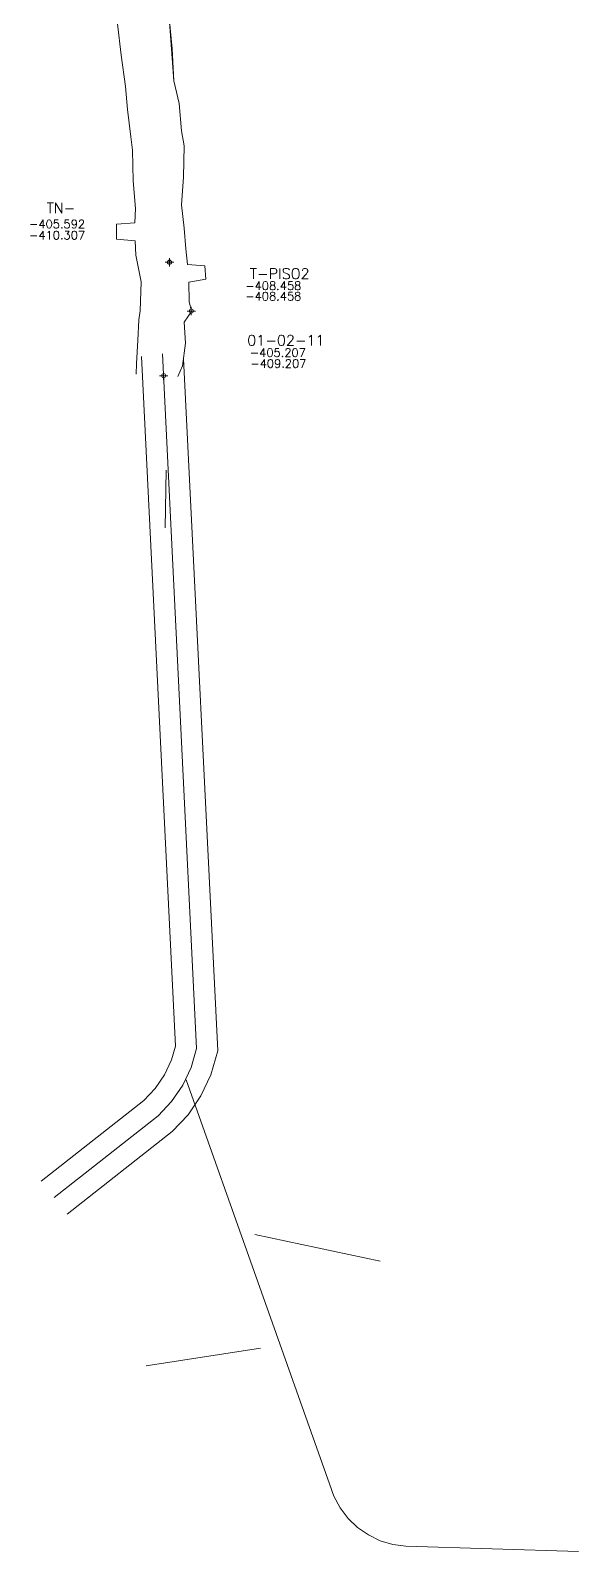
# Model space of a CAD drawing. Extents: x -47776 to 11079, y 0 to 10209.
# Drawn here: x 10721.8 to 10787.2, y 9572.2 to 9753.7 of the extents above; entities that cross this region are included whole.
import ezdxf
from ezdxf.enums import TextEntityAlignment as Align

# ---------------------------------------------------------------- set-up
doc = ezdxf.new("R2010")
doc.units = 0
doc.header["$MEASUREMENT"] = 0
doc.header["$PDMODE"] = 34
doc.header["$PDSIZE"] = 0.5
for name, color, linetype in [('CF-480-7855-EW-FIC', 226, 'Continuous'), ('CF-480-7855-EW-SCR', 226, 'Continuous'), ('PROYECTOS', 7, 'Continuous')]:
    doc.layers.add(name, color=color, linetype=linetype)
doc.styles.add('ROMAND', font='ROMAND.SHX')
doc.styles.add('ROMANS', font='ROMANS.SHX', dxfattribs={"width": 2.5})

# ---------------------------------------------------------------- blocks, each defined once
blk = doc.blocks.new('F2')
at = {"lineweight": 0}
blk.add_point((0, 0), dxfattribs=at)
at = {"lineweight": 0, "style": 'ROMAND'}
for tag, height, p in [('NOMBRE', 1.25, (0.2, 6.62)), ('CIELO', 1, (0.14, 4.62)), ('PISO', 1, (0.14, 3.25))]:
    blk.add_attdef(tag, text='', height=height, dxfattribs=at).set_placement(p, align=Align.CENTER)
at = {"lineweight": 0, "style": 'ROMANS', "flags": 1}
for tag, p in [('MINA', (-0.07, -3.26)), ('LOCALIZACION', (-0.07, -4.93)), ('ESTRUCTURA', (-0.07, -6.62)), ('NIVEL', (-0.07, -8.29)), ('OBRA', (-0.07, -10.12)), ('FECHA', (-0.07, -11.79)), ('ATRAS', (-0.07, -13.48)), ('TOPOGRAFO', (2.67, -15.3))]:
    blk.add_attdef(tag, text='', height=1.25, dxfattribs=at).set_placement(p, align=Align.CENTER)

msp = doc.modelspace()

# ---------------------------------------------------------------- linework, layer by layer
at = {"color": 2, "linetype": 'Continuous', "lineweight": 0, "elevation": -405.59, "flags": 128}
msp.add_lwpolyline([(10738.04, 9701.2), (10737.93, 9694.32)], dxfattribs=at)
at = {"layer": 'CF-480-7855-EW-SCR', "color": 5, "linetype": 'Continuous', "lineweight": 0, "flags": 128}
for points, elevation in [([(10732.09, 9728.76), (10732.1, 9730.56), (10734.31, 9730.7)], -409.99), ([(10732.09, 9728.76), (10732.1, 9730.56), (10734.31, 9730.7)], -405.41), ([(10742.78, 9723.98), (10742.64, 9725.59), (10740.56, 9725.72)], -409.77), ([(10742.78, 9723.98), (10742.64, 9725.59), (10740.56, 9725.72)], -405.27)]:
    msp.add_lwpolyline(points, dxfattribs=dict(at, elevation=elevation))
at = {"layer": 'CF-480-7855-EW-SCR', "color": 5, "linetype": 'Continuous', "lineweight": 0}
for points in [[(10734.01, 9739.39, -405.66), (10733.8, 9740.98, -405.33), (10733.42, 9744.22, -405.22), (10733.2, 9746.98, -405.63), (10732.67, 9750.71, -406.09), (10732.24, 9754.44, -406.35), (10732.05, 9757.8, -407.05), (10731.83, 9762.26, -407.51)], [(10734.01, 9739.39, -410.06), (10733.8, 9740.98, -409.13), (10733.42, 9744.22, -409.52), (10733.2, 9746.98, -409.83), (10732.67, 9750.71, -410.29), (10732.24, 9754.44, -410.85), (10732.05, 9757.8, -411.05), (10731.83, 9762.26, -411.41)], [(10740.19, 9739.88, -405.66), (10739.86, 9741.68, -405.33), (10739.58, 9744.94, -405.22), (10738.96, 9747.65, -405.63), (10738.66, 9751.43, -406.09), (10738.4, 9755.15, -406.35), (10738.11, 9758.51, -407.05), (10737.79, 9762.95, -407.51)], [(10740.19, 9739.88, -410.06), (10739.86, 9741.68, -409.13), (10739.58, 9744.94, -409.52), (10738.96, 9747.65, -409.83), (10738.73, 9751.45, -406.09), (10738.4, 9755.15, -410.85), (10738.11, 9758.51, -411.05), (10737.79, 9762.95, -411.41)], [(10734.31, 9730.7, -409.99), (10734.36, 9732.42, -410.09), (10734.1, 9735.7, -410.05), (10734.01, 9739.39, -410.06)], [(10734.31, 9730.7, -405.41), (10734.36, 9732.42, -405.59), (10734.1, 9735.7, -405.45), (10734.01, 9739.39, -405.66)], [(10740.56, 9725.72, -409.77), (10740.36, 9727.6, -409.66), (10740.17, 9730.08, -409.96), (10739.85, 9732.85, -410.09), (10740.08, 9736.17, -410.05), (10740.19, 9739.88, -410.06)], [(10740.56, 9725.72, -405.27), (10740.36, 9727.6, -405.16), (10740.17, 9730.08, -405.36), (10739.85, 9732.85, -405.59), (10740.08, 9736.17, -405.45), (10740.19, 9739.88, -405.66)], [(10734.93, 9720.19, -409.57), (10734.93, 9720.19, -409.57), (10735.05, 9723.68, -409.87), (10734.42, 9726.83, -409.66), (10734.33, 9728.57, -409.96), (10732.09, 9728.76, -409.99)], [(10734.93, 9720.19, -405.27), (10734.93, 9720.19, -405.27), (10735.05, 9723.68, -405.37), (10734.43, 9726.83, -405.16), (10734.33, 9728.57, -405.36), (10732.09, 9728.76, -405.41)], [(10741.05, 9720.11, -410.12), (10740.76, 9721.33, -410.14), (10740.74, 9723.62, -409.87), (10742.78, 9723.98, -409.77)], [(10741.05, 9720.11, -405.32), (10740.76, 9721.33, -405.54), (10740.74, 9723.62, -405.37), (10742.78, 9723.98, -405.27)], [(10734.44, 9712.65, -405.21), (10734.5, 9713.93, -405.26), (10734.64, 9716.65, -405.28), (10734.77, 9719.12, -405.16), (10734.93, 9720.19, -405.27)], [(10734.44, 9712.65, -409.51), (10734.5, 9713.93, -409.56), (10734.64, 9716.65, -409.88), (10734.77, 9719.12, -409.46), (10734.93, 9720.19, -409.57)], [(10739.43, 9712.39, -405.21), (10739.99, 9713.64, -405.26), (10740.34, 9716.36, -405.28), (10740.16, 9718.84, -405.16), (10741.05, 9720.11, -405.32)], [(10739.43, 9712.39, -409.51), (10739.99, 9713.64, -409.56), (10740.34, 9716.36, -409.88), (10740.16, 9718.84, -409.46), (10741.05, 9720.11, -410.12)]]:
    msp.add_polyline3d(points, dxfattribs=at)
at = {"layer": 'PROYECTOS', "color": 3, "linetype": 'Continuous', "lineweight": 0, "flags": 128}
for points in [[(10735.09, 9714.77), (10739.14, 9632.49), (10738.66, 9630.83), (10737.82, 9629.05), (10736.72, 9627.43), (10735.38, 9625.99), (10723.14, 9616.38)], [(10740.11, 9714.5), (10744.18, 9631.91), (10743.36, 9629.05), (10742.18, 9626.56), (10740.64, 9624.29), (10738.76, 9622.3), (10726.22, 9612.45)]]:
    msp.add_lwpolyline(points, dxfattribs=at)
at = {"layer": 'PROYECTOS', "color": 1, "linetype": 'Continuous', "lineweight": 0, "elevation": -824.7, "flags": 128}
msp.add_lwpolyline([(10737.58, 9715.06), (10741.66, 9632.2), (10741.01, 9629.94), (10740, 9627.81), (10740, 9627.81), (10738.68, 9625.86), (10737.07, 9624.15), (10724.68, 9614.42)], dxfattribs=at)
at = {"layer": 'PROYECTOS', "color": 2, "linetype": 'Continuous', "lineweight": 0, "flags": 128}
for points, elevation in [([(10740.4, 9628.46), (10757.52, 9580.26), (10758.04, 9578.78), (10758.78, 9577.39), (10759.73, 9576.14), (10760.86, 9575.06), (10762.15, 9574.16), (10763.56, 9573.48), (10765.06, 9573.02), (10766.62, 9572.81), (10787.21, 9572.18)], -821.57), ([(10748.61, 9610.02), (10763.56, 9606.82)], -820.99), ([(10749.27, 9596.44), (10735.64, 9594.33)], -820.48)]:
    msp.add_lwpolyline(points, dxfattribs=dict(at, elevation=elevation))

# ---------------------------------------------------------------- block references
at = {"layer": 'CF-480-7855-EW-FIC', "color": 8, "linetype": 'Continuous', "lineweight": 0}
ref = msp.add_blockref('F2', (10738.43, 9726.01, -405.59), dxfattribs=at)
ref.add_attrib('NOMBRE', 'TN-', dxfattribs={"layer": '0', "lineweight": 0, "height": 1.25, "style": 'ROMAND'}).set_placement((10725.49, 9731.86, -405.59), align=Align.CENTER)
ref.add_attrib('CIELO', '-405.592', dxfattribs={"layer": '0', "lineweight": 0, "height": 1, "style": 'ROMAND'}).set_placement((10725.02, 9730.06, -405.59), align=Align.CENTER)
ref.add_attrib('PISO', '-410.307', dxfattribs={"layer": '0', "lineweight": 0, "height": 1, "style": 'ROMAND'}).set_placement((10725.02, 9728.73, -405.59), align=Align.CENTER)
ref = msp.add_blockref('F2', (10741.03, 9720.18, -408.46), dxfattribs=at)
ref.add_attrib('NOMBRE', 'T-PISO2', dxfattribs={"layer": '0', "lineweight": 0, "height": 1.25, "style": 'ROMAND'}).set_placement((10751.57, 9724.01, -408.46), align=Align.CENTER)
ref.add_attrib('CIELO', '-408.458', dxfattribs={"layer": '0', "lineweight": 0, "height": 1, "style": 'ROMAND'}).set_placement((10750.81, 9722.7, -408.46), align=Align.CENTER)
ref.add_attrib('PISO', '-408.458', dxfattribs={"layer": '0', "lineweight": 0, "height": 1, "style": 'ROMAND'}).set_placement((10750.81, 9721.45, -408.46), align=Align.CENTER)
ref = msp.add_blockref('F2', (10737.73, 9712.47, -405.21), dxfattribs=at)
ref.add_attrib('NOMBRE', '01-02-11', dxfattribs={"layer": '0', "lineweight": 0, "height": 1.25, "style": 'ROMAND'}).set_placement((10752.31, 9716.07, -405.21), align=Align.CENTER)
ref.add_attrib('CIELO', '-405.207', dxfattribs={"layer": '0', "lineweight": 0, "height": 1, "style": 'ROMAND'}).set_placement((10751.35, 9714.72, -405.21), align=Align.CENTER)
ref.add_attrib('PISO', '-409.207', dxfattribs={"layer": '0', "lineweight": 0, "height": 1, "style": 'ROMAND'}).set_placement((10751.41, 9713.42, -405.21), align=Align.CENTER)

doc.saveas('drawing.dxf')
